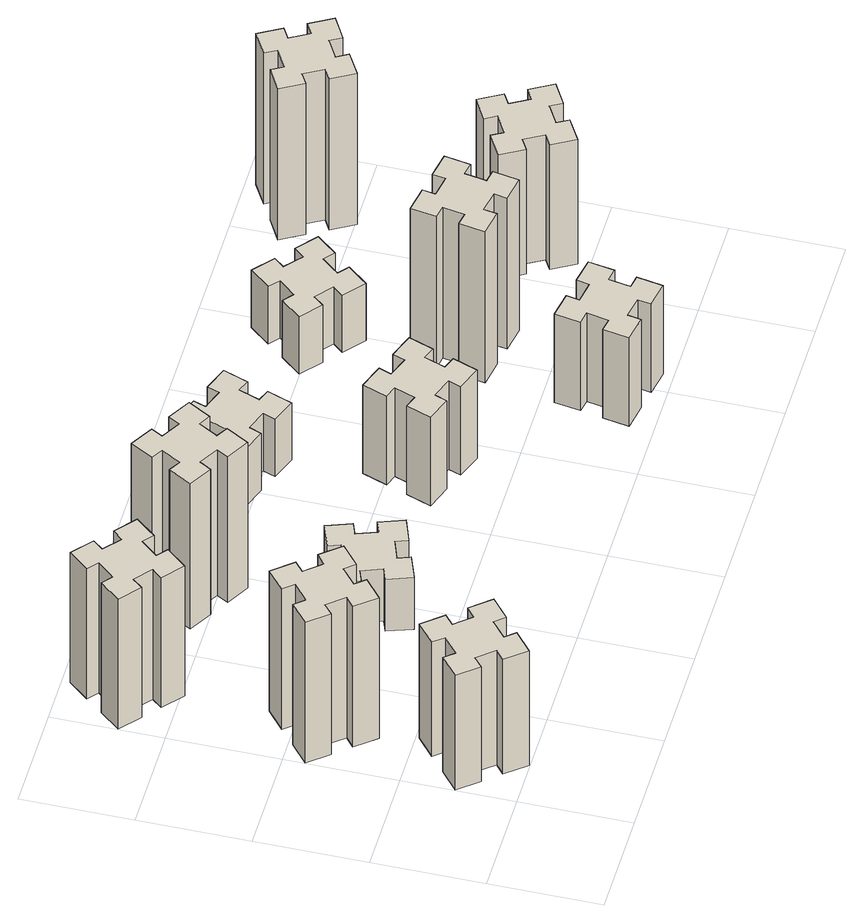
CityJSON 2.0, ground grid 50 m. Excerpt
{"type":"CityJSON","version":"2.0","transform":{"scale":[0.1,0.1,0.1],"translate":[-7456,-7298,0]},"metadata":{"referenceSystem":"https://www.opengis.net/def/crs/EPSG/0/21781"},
"CityObjects":{
"building1":{"type":"Building","attributes":{"class":"1000","function":"1000","usage":"1000","yearOfConstruction":2016,"roofType":"1000","measuredHeight":66,"storeysAboveGround":30,"storeysBelowGround":0},"geometry":[{"type":"Solid","lod":"1","boundaries":[[[[0,1,2,3,4,5,6,7,8,9,10,11,12,13,14,15,16,17,18,19]],[[17,16,20,21]],[[16,15,22,20]],[[15,14,23,22]],[[14,13,24,23]],[[13,12,25,24]],[[12,11,26,25]],[[11,10,27,26]],[[10,9,28,27]],[[9,8,29,28]],[[8,7,30,29]],[[7,6,31,30]],[[6,5,32,31]],[[5,4,33,32]],[[4,3,34,33]],[[3,2,35,34]],[[2,1,36,35]],[[1,0,37,36]],[[0,19,38,37]],[[19,18,39,38]],[[18,17,21,39]],[[24,25,26,27,28,29,30,31,32,33,34,35,36,37,38,39,21,20,22,23]]]]}]},
"building2":{"type":"Building","attributes":{"class":"1000","function":"1000","usage":"1000","yearOfConstruction":2016,"roofType":"1000","measuredHeight":81,"storeysAboveGround":30,"storeysBelowGround":0},"geometry":[{"type":"Solid","lod":"1","boundaries":[[[[40,41,42,43,44,45,46,47,48,49,50,51,52,53,54,55,56,57,58,59]],[[57,56,60,61]],[[56,55,62,60]],[[55,54,63,62]],[[54,53,64,63]],[[53,52,65,64]],[[52,51,66,65]],[[51,50,67,66]],[[50,49,68,67]],[[49,48,69,68]],[[48,47,70,69]],[[47,46,71,70]],[[46,45,72,71]],[[45,44,73,72]],[[44,43,74,73]],[[43,42,75,74]],[[42,41,76,75]],[[41,40,77,76]],[[40,59,78,77]],[[59,58,79,78]],[[58,57,61,79]],[[64,65,66,67,68,69,70,71,72,73,74,75,76,77,78,79,61,60,62,63]]]]}]},
"building3":{"type":"Building","attributes":{"class":"1000","function":"1000","usage":"1000","yearOfConstruction":2016,"roofType":"1000","measuredHeight":75,"storeysAboveGround":30,"storeysBelowGround":0},"geometry":[{"type":"Solid","lod":"1","boundaries":[[[[80,81,82,83,84,85,86,87,88,89,90,91,92,93,94,95,96,97,98,99]],[[97,96,100,101]],[[96,95,102,100]],[[95,94,103,102]],[[94,93,104,103]],[[93,92,105,104]],[[92,91,106,105]],[[91,90,107,106]],[[90,89,108,107]],[[89,88,109,108]],[[88,87,110,109]],[[87,86,111,110]],[[86,85,112,111]],[[85,84,113,112]],[[84,83,114,113]],[[83,82,115,114]],[[82,81,116,115]],[[81,80,117,116]],[[80,99,118,117]],[[99,98,119,118]],[[98,97,101,119]],[[104,105,106,107,108,109,110,111,112,113,114,115,116,117,118,119,101,100,102,103]]]]}]},
"building4":{"type":"Building","attributes":{"class":"1000","function":"1000","usage":"1000","yearOfConstruction":2016,"roofType":"1000","measuredHeight":30,"storeysAboveGround":30,"storeysBelowGround":0},"geometry":[{"type":"Solid","lod":"1","boundaries":[[[[120,121,122,123,124,125,126,127,128,129,130,131,132,133,134,135,136,137,138,139]],[[137,136,140,141]],[[136,135,142,140]],[[135,134,143,142]],[[134,133,144,143]],[[133,132,145,144]],[[132,131,146,145]],[[131,130,147,146]],[[130,129,148,147]],[[129,128,149,148]],[[128,127,150,149]],[[127,126,151,150]],[[126,125,152,151]],[[125,124,153,152]],[[124,123,154,153]],[[123,122,155,154]],[[122,121,156,155]],[[121,120,157,156]],[[120,139,158,157]],[[139,138,159,158]],[[138,137,141,159]],[[144,145,146,147,148,149,150,151,152,153,154,155,156,157,158,159,141,140,142,143]]]]}]},
"building5":{"type":"Building","attributes":{"class":"1000","function":"1000","usage":"1000","yearOfConstruction":2016,"roofType":"1000","measuredHeight":84,"storeysAboveGround":30,"storeysBelowGround":0},"geometry":[{"type":"Solid","lod":"1","boundaries":[[[[160,161,162,163,164,165,166,167,168,169,170,171,172,173,174,175,176,177,178,179]],[[177,176,180,181]],[[176,175,182,180]],[[175,174,183,182]],[[174,173,184,183]],[[173,172,185,184]],[[172,171,186,185]],[[171,170,187,186]],[[170,169,188,187]],[[169,168,189,188]],[[168,167,190,189]],[[167,166,191,190]],[[166,165,192,191]],[[165,164,193,192]],[[164,163,194,193]],[[163,162,195,194]],[[162,161,196,195]],[[161,160,197,196]],[[160,179,198,197]],[[179,178,199,198]],[[178,177,181,199]],[[184,185,186,187,188,189,190,191,192,193,194,195,196,197,198,199,181,180,182,183]]]]}]},
"building6":{"type":"Building","attributes":{"class":"1000","function":"1000","usage":"1000","yearOfConstruction":2016,"roofType":"1000","measuredHeight":51,"storeysAboveGround":30,"storeysBelowGround":0},"geometry":[{"type":"Solid","lod":"1","boundaries":[[[[200,201,202,203,204,205,206,207,208,209,210,211,212,213,214,215,216,217,218,219]],[[217,216,220,221]],[[216,215,222,220]],[[215,214,223,222]],[[214,213,224,223]],[[213,212,225,224]],[[212,211,226,225]],[[211,210,227,226]],[[210,209,228,227]],[[209,208,229,228]],[[208,207,230,229]],[[207,206,231,230]],[[206,205,232,231]],[[205,204,233,232]],[[204,203,234,233]],[[203,202,235,234]],[[202,201,236,235]],[[201,200,237,236]],[[200,219,238,237]],[[219,218,239,238]],[[218,217,221,239]],[[224,225,226,227,228,229,230,231,232,233,234,235,236,237,238,239,221,220,222,223]]]]}]},
"building7":{"type":"Building","attributes":{"class":"1000","function":"1000","usage":"1000","yearOfConstruction":2016,"roofType":"1000","measuredHeight":33,"storeysAboveGround":30,"storeysBelowGround":0},"geometry":[{"type":"Solid","lod":"1","boundaries":[[[[240,241,242,243,244,245,246,247,248,249,250,251,252,253,254,255,256,257,258,259]],[[257,256,260,261]],[[256,255,262,260]],[[255,254,263,262]],[[254,253,264,263]],[[253,252,265,264]],[[252,251,266,265]],[[251,250,267,266]],[[250,249,268,267]],[[249,248,269,268]],[[248,247,270,269]],[[247,246,271,270]],[[246,245,272,271]],[[245,244,273,272]],[[244,243,274,273]],[[243,242,275,274]],[[242,241,276,275]],[[241,240,277,276]],[[240,259,278,277]],[[259,258,279,278]],[[258,257,261,279]],[[264,265,266,267,268,269,270,271,272,273,274,275,276,277,278,279,261,260,262,263]]]]}]},
"building8":{"type":"Building","attributes":{"class":"1000","function":"1000","usage":"1000","yearOfConstruction":2016,"roofType":"1000","measuredHeight":51,"storeysAboveGround":30,"storeysBelowGround":0},"geometry":[{"type":"Solid","lod":"1","boundaries":[[[[280,281,282,283,284,285,286,287,288,289,290,291,292,293,294,295,296,297,298,299]],[[297,296,300,301]],[[296,295,302,300]],[[295,294,303,302]],[[294,293,304,303]],[[293,292,305,304]],[[292,291,306,305]],[[291,290,307,306]],[[290,289,308,307]],[[289,288,309,308]],[[288,287,310,309]],[[287,286,311,310]],[[286,285,312,311]],[[285,284,313,312]],[[284,283,314,313]],[[283,282,315,314]],[[282,281,316,315]],[[281,280,317,316]],[[280,299,318,317]],[[299,298,319,318]],[[298,297,301,319]],[[304,305,306,307,308,309,310,311,312,313,314,315,316,317,318,319,301,300,302,303]]]]}]},
"building9":{"type":"Building","attributes":{"class":"1000","function":"1000","usage":"1000","yearOfConstruction":2016,"roofType":"1000","measuredHeight":87,"storeysAboveGround":30,"storeysBelowGround":0},"geometry":[{"type":"Solid","lod":"1","boundaries":[[[[320,321,322,323,324,325,326,327,328,329,330,331,332,333,334,335,336,337,338,339]],[[337,336,340,341]],[[336,335,342,340]],[[335,334,343,342]],[[334,333,344,343]],[[333,332,345,344]],[[332,331,346,345]],[[331,330,347,346]],[[330,329,348,347]],[[329,328,349,348]],[[328,327,350,349]],[[327,326,351,350]],[[326,325,352,351]],[[325,324,353,352]],[[324,323,354,353]],[[323,322,355,354]],[[322,321,356,355]],[[321,320,357,356]],[[320,339,358,357]],[[339,338,359,358]],[[338,337,341,359]],[[344,345,346,347,348,349,350,351,352,353,354,355,356,357,358,359,341,340,342,343]]]]}]},
"building10":{"type":"Building","attributes":{"class":"1000","function":"1000","usage":"1000","yearOfConstruction":2016,"roofType":"1000","measuredHeight":33,"storeysAboveGround":30,"storeysBelowGround":0},"geometry":[{"type":"Solid","lod":"1","boundaries":[[[[360,361,362,363,364,365,366,367,368,369,370,371,372,373,374,375,376,377,378,379]],[[377,376,380,381]],[[376,375,382,380]],[[375,374,383,382]],[[374,373,384,383]],[[373,372,385,384]],[[372,371,386,385]],[[371,370,387,386]],[[370,369,388,387]],[[369,368,389,388]],[[368,367,390,389]],[[367,366,391,390]],[[366,365,392,391]],[[365,364,393,392]],[[364,363,394,393]],[[363,362,395,394]],[[362,361,396,395]],[[361,360,397,396]],[[360,379,398,397]],[[379,378,399,398]],[[378,377,381,399]],[[384,385,386,387,388,389,390,391,392,393,394,395,396,397,398,399,381,380,382,383]]]]}]},
"building11":{"type":"Building","attributes":{"class":"1000","function":"1000","usage":"1000","yearOfConstruction":2016,"roofType":"1000","measuredHeight":72,"storeysAboveGround":30,"storeysBelowGround":0},"geometry":[{"type":"Solid","lod":"1","boundaries":[[[[400,401,402,403,404,405,406,407,408,409,410,411,412,413,414,415,416,417,418,419]],[[417,416,420,421]],[[416,415,422,420]],[[415,414,423,422]],[[414,413,424,423]],[[413,412,425,424]],[[412,411,426,425]],[[411,410,427,426]],[[410,409,428,427]],[[409,408,429,428]],[[408,407,430,429]],[[407,406,431,430]],[[406,405,432,431]],[[405,404,433,432]],[[404,403,434,433]],[[403,402,435,434]],[[402,401,436,435]],[[401,400,437,436]],[[400,419,438,437]],[[419,418,439,438]],[[418,417,421,439]],[[424,425,426,427,428,429,430,431,432,433,434,435,436,437,438,439,421,420,422,423]]]]}]},
"building12":{"type":"Building","attributes":{"class":"1000","function":"1000","usage":"1000","yearOfConstruction":2016,"roofType":"1000","measuredHeight":87,"storeysAboveGround":30,"storeysBelowGround":0},"geometry":[{"type":"Solid","lod":"1","boundaries":[[[[440,441,442,443,444,445,446,447,448,449,450,451,452,453,454,455,456,457,458,459]],[[457,456,460,461]],[[456,455,462,460]],[[455,454,463,462]],[[454,453,464,463]],[[453,452,465,464]],[[452,451,466,465]],[[451,450,467,466]],[[450,449,468,467]],[[449,448,469,468]],[[448,447,470,469]],[[447,446,471,470]],[[446,445,472,471]],[[445,444,473,472]],[[444,443,474,473]],[[443,442,475,474]],[[442,441,476,475]],[[441,440,477,476]],[[440,459,478,477]],[[459,458,479,478]],[[458,457,461,479]],[[464,465,466,467,468,469,470,471,472,473,474,475,476,477,478,479,461,460,462,463]]]]}]}
},
"vertices":[
[362,278,0],[297,354,0],[343,393,0],[266,485,0],[174,408,0],[213,362,0],[136,297,0],[98,343,0],[6,266,0],[83,174,0],[129,213,0],[193,136,0],[147,98,0],[224,6,0],[316,83,0],[278,129,0],[354,193,0],[393,147,0],[485,224,0],[408,316,0],[354,193,660],[393,147,660],[278,129,660],[316,83,660],[224,6,660],[147,98,660],[193,136,660],[129,213,660],[83,174,660],[6,266,660],[98,343,660],[136,297,660],[213,362,660],[174,408,660],[266,485,660],[343,393,660],[297,354,660],[362,278,660],[408,316,660],[485,224,660],
[213,1002,0],[136,937,0],[98,983,0],[6,906,0],[83,814,0],[129,853,0],[193,776,0],[147,738,0],[224,646,0],[316,723,0],[278,769,0],[354,833,0],[393,787,0],[485,864,0],[408,956,0],[362,918,0],[297,994,0],[343,1033,0],[266,1125,0],[174,1048,0],[297,994,810],[343,1033,810],[362,918,810],[408,956,810],[485,864,810],[393,787,810],[354,833,810],[278,769,810],[316,723,810],[224,646,810],[147,738,810],[193,776,810],[129,853,810],[83,814,810],[6,906,810],[98,983,810],[136,937,810],[213,1002,810],[174,1048,810],[266,1125,810],
[354,1777,0],[278,1842,0],[316,1888,0],[224,1965,0],[147,1873,0],[193,1834,0],[129,1758,0],[83,1796,0],[6,1704,0],[98,1627,0],[136,1673,0],[213,1609,0],[174,1563,0],[266,1486,0],[343,1578,0],[297,1616,0],[362,1693,0],[408,1654,0],[485,1746,0],[393,1823,0],[362,1693,750],[408,1654,750],[297,1616,750],[343,1578,750],[266,1486,750],[174,1563,750],[213,1609,750],[136,1673,750],[98,1627,750],[6,1704,750],[83,1796,750],[129,1758,750],[193,1834,750],[147,1873,750],[224,1965,750],[316,1888,750],[278,1842,750],[354,1777,750],[393,1823,750],[485,1746,750],
[976,765,0],[1070,799,0],[1090,743,0],[1203,784,0],[1162,897,0],[1106,876,0],[1072,970,0],[1128,990,0],[1087,1103,0],[974,1062,0],[995,1006,0],[901,972,0],[880,1028,0],[767,987,0],[809,874,0],[865,895,0],[899,801,0],[843,780,0],[884,667,0],[997,709,0],[899,801,300],[843,780,300],[865,895,300],[809,874,300],[767,987,300],[880,1028,300],[901,972,300],[995,1006,300],[974,1062,300],[1087,1103,300],[1128,990,300],[1072,970,300],[1106,876,300],[1162,897,300],[1203,784,300],[1090,743,300],[1070,799,300],[976,765,300],[997,709,300],[884,667,300],
[787,1555,0],[874,1505,0],[844,1453,0],[948,1393,0],[1008,1497,0],[956,1527,0],[1006,1614,0],[1058,1584,0],[1118,1688,0],[1014,1748,0],[984,1696,0],[897,1746,0],[927,1798,0],[823,1858,0],[763,1754,0],[815,1724,0],[765,1637,0],[713,1667,0],[653,1563,0],[757,1503,0],[765,1637,840],[713,1667,840],[815,1724,840],[763,1754,840],[823,1858,840],[927,1798,840],[897,1746,840],[984,1696,840],[1014,1748,840],[1118,1688,840],[1058,1584,840],[1006,1614,840],[956,1527,840],[1008,1497,840],[948,1393,840],[844,1453,840],[874,1505,840],[787,1555,840],[757,1503,840],[653,1563,840],
[1910,972,0],[1816,1006,0],[1837,1062,0],[1724,1103,0],[1683,990,0],[1739,970,0],[1705,876,0],[1649,897,0],[1607,784,0],[1720,743,0],[1741,799,0],[1835,765,0],[1814,709,0],[1927,667,0],[1968,780,0],[1912,801,0],[1946,895,0],[2002,874,0],[2043,987,0],[1930,1028,0],[1946,895,510],[2002,874,510],[1912,801,510],[1968,780,510],[1927,667,510],[1814,709,510],[1835,765,510],[1741,799,510],[1720,743,510],[1607,784,510],[1649,897,510],[1705,876,510],[1739,970,510],[1683,990,510],[1724,1103,510],[1837,1062,510],[1816,1006,510],[1910,972,510],[1930,1028,510],[2043,987,510],
[1541,1539,0],[1635,1505,0],[1614,1449,0],[1727,1407,0],[1768,1520,0],[1712,1541,0],[1746,1635,0],[1802,1614,0],[1843,1727,0],[1730,1768,0],[1710,1712,0],[1616,1746,0],[1637,1802,0],[1524,1843,0],[1483,1730,0],[1539,1710,0],[1505,1616,0],[1449,1637,0],[1407,1524,0],[1520,1483,0],[1505,1616,330],[1449,1637,330],[1539,1710,330],[1483,1730,330],[1524,1843,330],[1637,1802,330],[1616,1746,330],[1710,1712,330],[1730,1768,330],[1843,1727,330],[1802,1614,330],[1746,1635,330],[1712,1541,330],[1768,1520,330],[1727,1407,330],[1614,1449,330],[1635,1505,330],[1541,1539,330],[1520,1483,330],[1407,1524,330],
[2565,177,0],[2582,275,0],[2641,265,0],[2662,383,0],[2544,404,0],[2534,345,0],[2435,362,0],[2446,421,0],[2327,442,0],[2307,324,0],[2366,314,0],[2348,215,0],[2289,226,0],[2268,107,0],[2387,87,0],[2397,146,0],[2495,128,0],[2485,69,0],[2603,48,0],[2624,167,0],[2495,128,510],[2485,69,510],[2397,146,510],[2387,87,510],[2268,107,510],[2289,226,510],[2348,215,510],[2366,314,510],[2307,324,510],[2327,442,510],[2446,421,510],[2435,362,510],[2534,345,510],[2544,404,510],[2662,383,510],[2641,265,510],[2582,275,510],[2565,177,510],[2624,167,510],[2603,48,510],
[2497,786,0],[2595,768,0],[2585,709,0],[2703,688,0],[2724,807,0],[2665,817,0],[2682,915,0],[2741,905,0],[2762,1023,0],[2644,1044,0],[2634,985,0],[2535,1002,0],[2546,1061,0],[2427,1082,0],[2407,964,0],[2466,954,0],[2448,855,0],[2389,866,0],[2368,747,0],[2487,727,0],[2448,855,870],[2389,866,870],[2466,954,870],[2407,964,870],[2427,1082,870],[2546,1061,870],[2535,1002,870],[2634,985,870],[2644,1044,870],[2762,1023,870],[2741,905,870],[2682,915,870],[2665,817,870],[2724,807,870],[2703,688,870],[2585,709,870],[2595,768,870],[2497,786,870],[2487,727,870],[2368,747,870],
[2413,1634,0],[2349,1558,0],[2303,1596,0],[2226,1504,0],[2318,1427,0],[2356,1473,0],[2433,1409,0],[2394,1363,0],[2486,1286,0],[2563,1378,0],[2517,1416,0],[2582,1493,0],[2628,1454,0],[2705,1546,0],[2613,1623,0],[2574,1577,0],[2498,1642,0],[2536,1688,0],[2444,1765,0],[2367,1673,0],[2498,1642,330],[2536,1688,330],[2574,1577,330],[2613,1623,330],[2705,1546,330],[2628,1454,330],[2582,1493,330],[2517,1416,330],[2563,1378,330],[2486,1286,330],[2394,1363,330],[2433,1409,330],[2356,1473,330],[2318,1427,330],[2226,1504,330],[2303,1596,330],[2349,1558,330],[2413,1634,330],[2367,1673,330],[2444,1765,330],
[3326,797,0],[3276,884,0],[3328,914,0],[3268,1018,0],[3164,958,0],[3194,906,0],[3107,856,0],[3077,908,0],[2973,848,0],[3033,744,0],[3085,774,0],[3135,687,0],[3083,657,0],[3143,553,0],[3247,613,0],[3217,665,0],[3304,715,0],[3334,663,0],[3438,723,0],[3378,827,0],[3304,715,720],[3334,663,720],[3217,665,720],[3247,613,720],[3143,553,720],[3083,657,720],[3135,687,720],[3085,774,720],[3033,744,720],[2973,848,720],[3077,908,720],[3107,856,720],[3194,906,720],[3164,958,720],[3268,1018,720],[3328,914,720],[3276,884,720],[3326,797,720],[3378,827,720],[3438,723,720],
[3326,1737,0],[3276,1824,0],[3328,1854,0],[3268,1958,0],[3164,1898,0],[3194,1846,0],[3107,1796,0],[3077,1848,0],[2973,1788,0],[3033,1684,0],[3085,1714,0],[3135,1627,0],[3083,1597,0],[3143,1493,0],[3247,1553,0],[3217,1605,0],[3304,1655,0],[3334,1603,0],[3438,1663,0],[3378,1767,0],[3304,1655,870],[3334,1603,870],[3217,1605,870],[3247,1553,870],[3143,1493,870],[3083,1597,870],[3135,1627,870],[3085,1714,870],[3033,1684,870],[2973,1788,870],[3077,1848,870],[3107,1796,870],[3194,1846,870],[3164,1898,870],[3268,1958,870],[3328,1854,870],[3276,1824,870],[3326,1737,870],[3378,1767,870],[3438,1663,870]
]}
